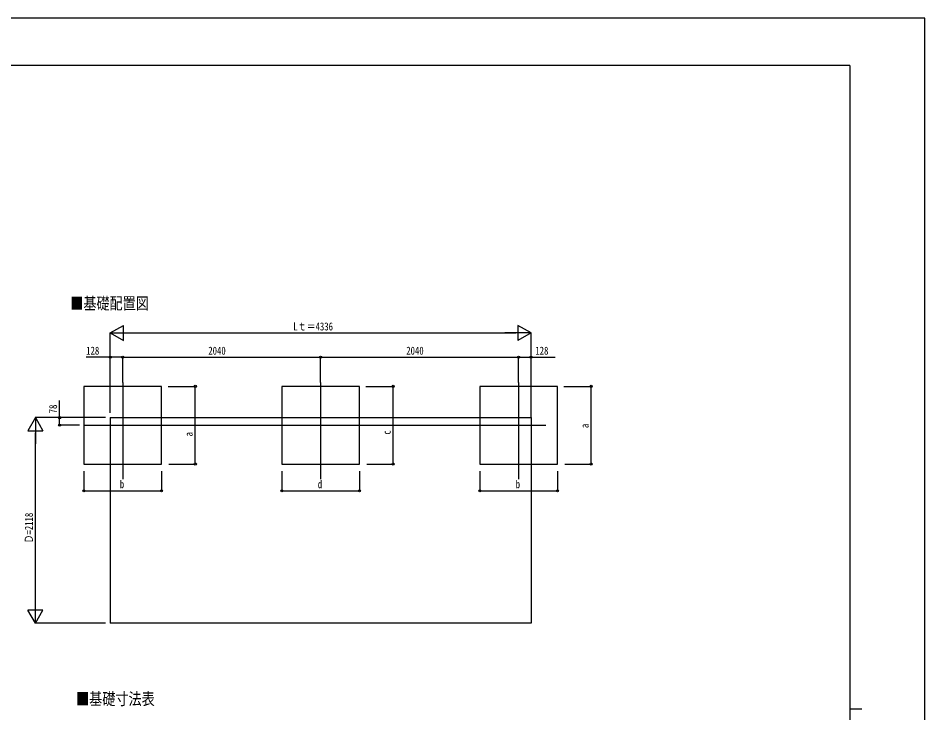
# Model space of a CAD drawing. Units: millimetres, scale not verified. Extents: x -10512 to 10512, y -7425 to 7425.
# Drawn here: x 1168 to 10512, y 270 to 7425 of the extents above; entities that cross this region are included whole.
import ezdxf
from ezdxf.enums import TextEntityAlignment as Align

# ---------------------------------------------------------------- set-up
doc = ezdxf.new("R2010")
doc.units = ezdxf.units.MM
doc.header["$LTSCALE"] = 30
for name, color, linetype in [('0-2_USER1', 3, 'Continuous'), ('0-3_YKK_12', 2, 'Continuous'), ('0-5_YKK_A1', 4, 'Continuous'), ('0-6_YKK_D', 6, 'Continuous'), ('0-7_YKK_ZWAK', 7, 'Continuous')]:
    doc.layers.add(name, color=color, linetype=linetype)
doc.styles.add('ＭＳ ゴシック', font='')
doc.styles.get('ＭＳ ゴシック').set_extended_font_data('MS Gothic')

msp = doc.modelspace()

# ---------------------------------------------------------------- linework, layer by layer
at = {"layer": '0-3_YKK_12'}
for p, q in [((2245.79, 3672.62), (2245.79, 2677.45)), ((4285.79, 3672.62), (4285.79, 2677.45)), ((6325.79, 3672.62), (6325.79, 2677.45)), ((1856.83, 3232.54), (4459.93, 3232.54)), ((4004.83, 3232.54), (6607.93, 3232.54))]:
    msp.add_line(p, q, dxfattribs=at)
at = {"layer": '0-5_YKK_A1'}
for p, q in [((2117.79, 3310.34), (6453.79, 3310.34)), ((2117.79, 3310.34), (2117.79, 1191.96)), ((6453.79, 3310.34), (6453.79, 1191.96)), ((6453.79, 1191.96), (2117.79, 1191.96))]:
    msp.add_line(p, q, dxfattribs=at)
for points in [[(1845.79, 2832.54), (2645.79, 2832.54), (2645.79, 3632.54), (1845.79, 3632.54)], [(3885.79, 2832.54), (4685.79, 2832.54), (4685.79, 3632.54), (3885.79, 3632.54)], [(5925.79, 2832.54), (6725.79, 2832.54), (6725.79, 3632.54), (5925.79, 3632.54)]]:
    msp.add_lwpolyline(points, close=True, dxfattribs=at)
at = {"layer": '0-6_YKK_D'}
for p, q in [((2117.79, 4182.54), (2253.11, 4260.66)), ((2253.11, 4104.41), (2253.11, 4260.66)), ((6453.79, 4182.54), (6318.47, 4260.66)), ((6318.47, 4260.66), (6318.47, 4104.41)), ((2117.79, 3360.34), (2117.79, 4183.54)), ((2117.79, 4182.54), (2253.11, 4104.41)), ((2117.79, 4182.54), (2388.42, 4182.54)), ((2274.04, 4182.54), (6297.54, 4182.54)), ((6453.79, 4182.54), (6183.16, 4182.54)), ((6453.79, 4182.54), (6318.47, 4104.41)), ((6453.79, 3311.34), (6453.79, 4183.54)), ((2117.79, 3360.34), (2117.79, 3933.54)), ((2245.79, 3673.62), (2245.79, 3933.54)), ((2245.79, 3673.62), (2245.79, 3933.54)), ((2245.79, 3932.54), (4285.79, 3932.54)), ((4285.79, 3672.62), (4285.79, 3933.54)), ((4285.79, 3672.62), (4285.79, 3933.54)), ((4285.79, 3932.54), (6325.79, 3932.54)), ((6325.79, 3672.62), (6325.79, 3933.54)), ((6325.79, 3672.62), (6325.79, 3933.54)), ((6453.79, 3360.34), (6453.79, 3933.54)), ((2712.95, 3632.54), (2994.9, 3632.54)), ((2993.9, 2832.54), (2993.9, 3632.54)), ((4752.95, 3632.54), (5034.9, 3632.54)), ((5033.9, 2832.54), (5033.9, 3632.54)), ((6792.95, 3632.54), (7074.9, 3632.54)), ((7073.9, 2832.54), (7073.9, 3632.54)), ((1345.79, 3310.34), (1267.66, 3175.02)), ((2067.79, 3310.34), (1344.79, 3310.34)), ((1345.79, 3310.34), (1423.91, 3175.02)), ((1345.79, 3310.34), (1345.79, 3039.7)), ((2067.79, 3310.34), (1594.79, 3310.34)), ((1799.35, 3232.54), (1594.79, 3232.54)), ((1267.66, 3175.02), (1423.91, 3175.02)), ((1345.79, 1348.21), (1345.79, 3154.09)), ((2720.79, 2832.54), (2994.9, 2832.54)), ((4760.79, 2832.54), (5034.9, 2832.54)), ((6800.79, 2832.54), (7074.9, 2832.54)), ((1845.79, 2758.34), (1845.79, 2556.54)), ((2645.79, 2758.52), (2645.79, 2556.54)), ((3885.79, 2758.34), (3885.79, 2556.54)), ((4685.79, 2758.52), (4685.79, 2556.54)), ((5925.79, 2758.34), (5925.79, 2556.54)), ((6725.79, 2758.52), (6725.79, 2556.54)), ((1845.79, 2557.54), (2645.79, 2557.54)), ((3885.79, 2557.54), (4685.79, 2557.54)), ((5925.79, 2557.54), (6725.79, 2557.54)), ((1345.79, 1191.96), (1345.79, 1462.59)), ((1345.79, 1191.96), (1267.66, 1327.27)), ((1423.91, 1327.27), (1267.66, 1327.27)), ((1345.79, 1191.96), (1423.91, 1327.27)), ((2067.79, 1191.96), (1344.79, 1191.96))]:
    msp.add_line(p, q, dxfattribs=at)
for points in [[(2245.79, 3932.54), (2117.79, 3932.54), (1867.96, 3932.54)], [(6325.79, 3932.54), (6453.79, 3932.54), (6703.62, 3932.54)], [(1595.79, 3232.54), (1595.79, 3310.34), (1595.79, 3488.17)]]:
    msp.add_lwpolyline(points, dxfattribs=at)
for centre in [(2117.79, 3932.54), (2245.79, 3932.54), (2245.79, 3932.54), (4285.79, 3932.54), (4285.79, 3932.54), (6325.79, 3932.54), (6325.79, 3932.54), (6453.79, 3932.54), (2993.9, 3632.54), (5033.9, 3632.54), (7073.9, 3632.54), (1595.79, 3310.34), (1595.79, 3232.54), (2993.9, 2832.54), (5033.9, 2832.54), (7073.9, 2832.54), (1845.79, 2557.54), (2645.79, 2557.54), (3885.79, 2557.54), (4685.79, 2557.54), (5925.79, 2557.54), (6725.79, 2557.54)]:
    msp.add_circle(centre, 10.62, dxfattribs=at)
at = {"layer": '0-7_YKK_ZWAK'}
for p, q in [((9737.55, 6937.5), (-9762.45, 6937.5)), ((9737.55, 6937.5), (9737.55, -6312.5)), ((9737.55, 312.5), (9862.55, 312.5))]:
    msp.add_line(p, q, dxfattribs=at)
msp.add_lwpolyline([(-10512.5, -7425), (10512.5, -7425), (10512.5, 7425), (-10512.5, 7425)], close=True, dxfattribs=at)

# ---------------------------------------------------------------- texts
at = {"layer": '0-2_USER1', "style": 'ＭＳ ゴシック', "width": 0.8}
for s, p in [('■基礎配置図', (1704.93, 4388.86)), ('■基礎寸法表', (1765.66, 314.91))]:
    msp.add_text(s, height=123.7, dxfattribs=at).set_placement(p, align=Align.BOTTOM_LEFT)
at = {"layer": '0-6_YKK_D', "style": 'ＭＳ ゴシック', "width": 0.8}
for s, p in [('Lｔ＝4336', (4003.79, 4183.54)), ('128', (1869.62, 3934.2)), ('2040', (3127.79, 3934.2)), ('2040', (5167.79, 3934.2)), ('128', (6497.96, 3934.2)), ('b', (2215.79, 2558.87)), ('d', (4255.79, 2558.87)), ('b', (6295.79, 2558.87))]:
    msp.add_text(s, height=82.48, dxfattribs=at).set_placement(p, align=Align.BOTTOM_LEFT)
for s, p in [('78', (1594.12, 3354.5)), ('a', (7072.23, 3202.54)), ('a', (2992.23, 3117.02)), ('c', (5032.23, 3135.57)), ('Ｄ=2118', (1344.79, 2014.15))]:
    msp.add_text(s, height=82.48, rotation=90, dxfattribs=at).set_placement(p, align=Align.BOTTOM_LEFT)

doc.saveas('drawing.dxf')
